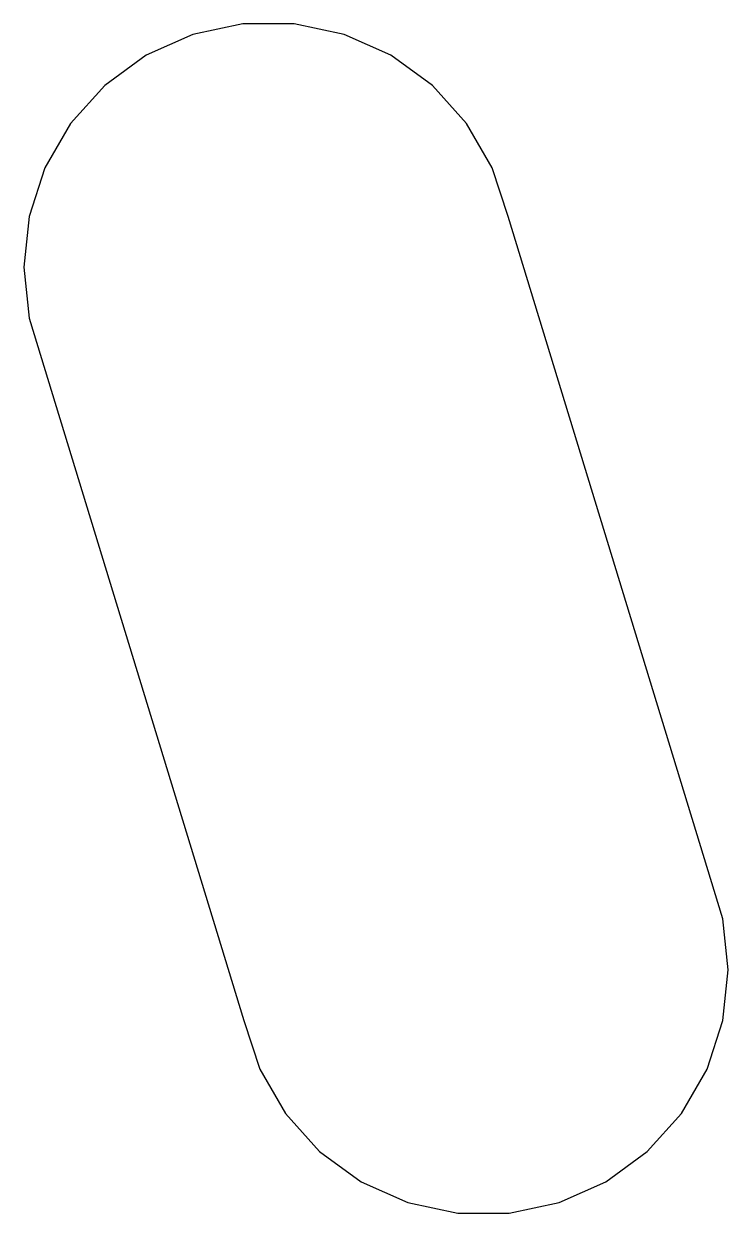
# Model space of a CAD drawing. Header units: metres. Extents: x -5 to 9.4, y -19.3 to 5.
import ezdxf

# ---------------------------------------------------------------- set-up
doc = ezdxf.new("R2010")
doc.units = ezdxf.units.M

msp = doc.modelspace()

# ---------------------------------------------------------------- linework, layer by layer
for p, q in [((-0.522642, 4.97261), (-1.54508, 4.75528)), ((0.522642, 4.97261), (-0.522642, 4.97261)), ((1.54508, 4.75528), (0.522642, 4.97261)), ((-1.54508, 4.75528), (-2.5, 4.33013)), ((2.5, 4.33013), (1.54508, 4.75528)), ((-2.5, 4.33013), (-3.34565, 3.71572)), ((3.34565, 3.71572), (2.5, 4.33013)), ((-3.34565, 3.71572), (-4.04508, 2.93893)), ((4.04508, 2.93893), (3.34565, 3.71572)), ((-4.04508, 2.93893), (-4.56773, 2.03368)), ((4.56773, 2.03368), (4.04508, 2.93893)), ((-4.56773, 2.03368), (-4.89074, 1.03956)), ((4.89074, 1.03956), (4.56773, 2.03368)), ((-4.89074, 1.03956), (-5, 0)), ((9.27943, -13.3053), (4.89074, 1.03956)), ((-5, 0), (-4.89074, -1.03956)), ((-4.89074, -1.03956), (-0.502042, -15.3845)), ((9.3887, -14.3449), (9.27943, -13.3053)), ((9.27943, -15.3845), (9.3887, -14.3449)), ((-0.502042, -15.3845), (-0.179031, -16.3786)), ((8.95642, -16.3786), (9.27943, -15.3845)), ((-0.179031, -16.3786), (0.343611, -17.2838)), ((8.43378, -17.2838), (8.95642, -16.3786)), ((0.343611, -17.2838), (1.04304, -18.0606)), ((7.73435, -18.0606), (8.43378, -17.2838)), ((1.04304, -18.0606), (1.8887, -18.675)), ((6.8887, -18.675), (7.73435, -18.0606)), ((1.8887, -18.675), (2.84361, -19.1002)), ((5.93378, -19.1002), (6.8887, -18.675)), ((2.84361, -19.1002), (3.86605, -19.3175)), ((4.91134, -19.3175), (5.93378, -19.1002)), ((3.86605, -19.3175), (4.91134, -19.3175))]:
    msp.add_line(p, q)

doc.saveas('drawing.dxf')
